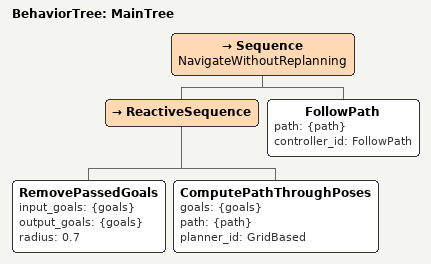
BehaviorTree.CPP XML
<root main_tree_to_execute="MainTree">
  <BehaviorTree ID="MainTree">
    <Sequence name="NavigateWithoutReplanning">
      <ReactiveSequence>
        <RemovePassedGoals input_goals="{goals}" output_goals="{goals}" radius="0.7"/>
        <ComputePathThroughPoses goals="{goals}" path="{path}" planner_id="GridBased"/>
      </ReactiveSequence>
      <FollowPath path="{path}" controller_id="FollowPath"/>
    </Sequence>
  </BehaviorTree>
</root>
